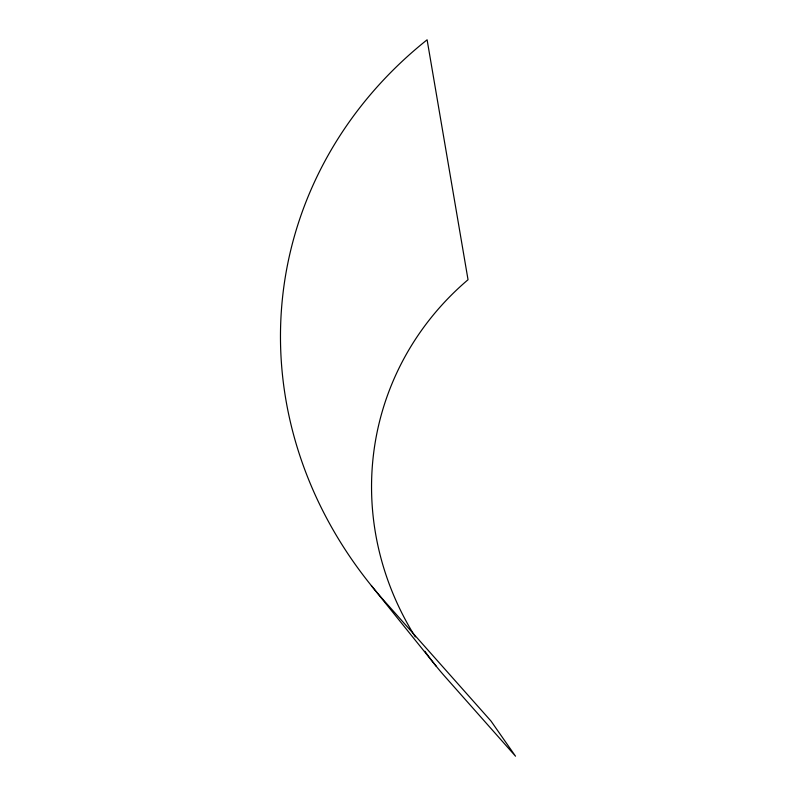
<?xml version="1.0" encoding="UTF-8"?>
<svg xmlns="http://www.w3.org/2000/svg" width="796" height="796" viewBox="0 0 796 796"><rect width="100%" height="100%" fill="white"/><g stroke="black" fill="none" stroke-linecap="round" stroke-linejoin="round"><path stroke-width="1.19" d="M371.374 585.657L436.288 666.312M424.885 651.257A302.898 285.207 16.8 0 0 445.193 676.829L515.519 756.2L491.003 721.057L384.617 601.288A455.252 408.617 10.2 0 1 427.104 39.8L468.038 279.724A302.898 285.207 16.8 0 0 415.323 636.919"/></g></svg>
